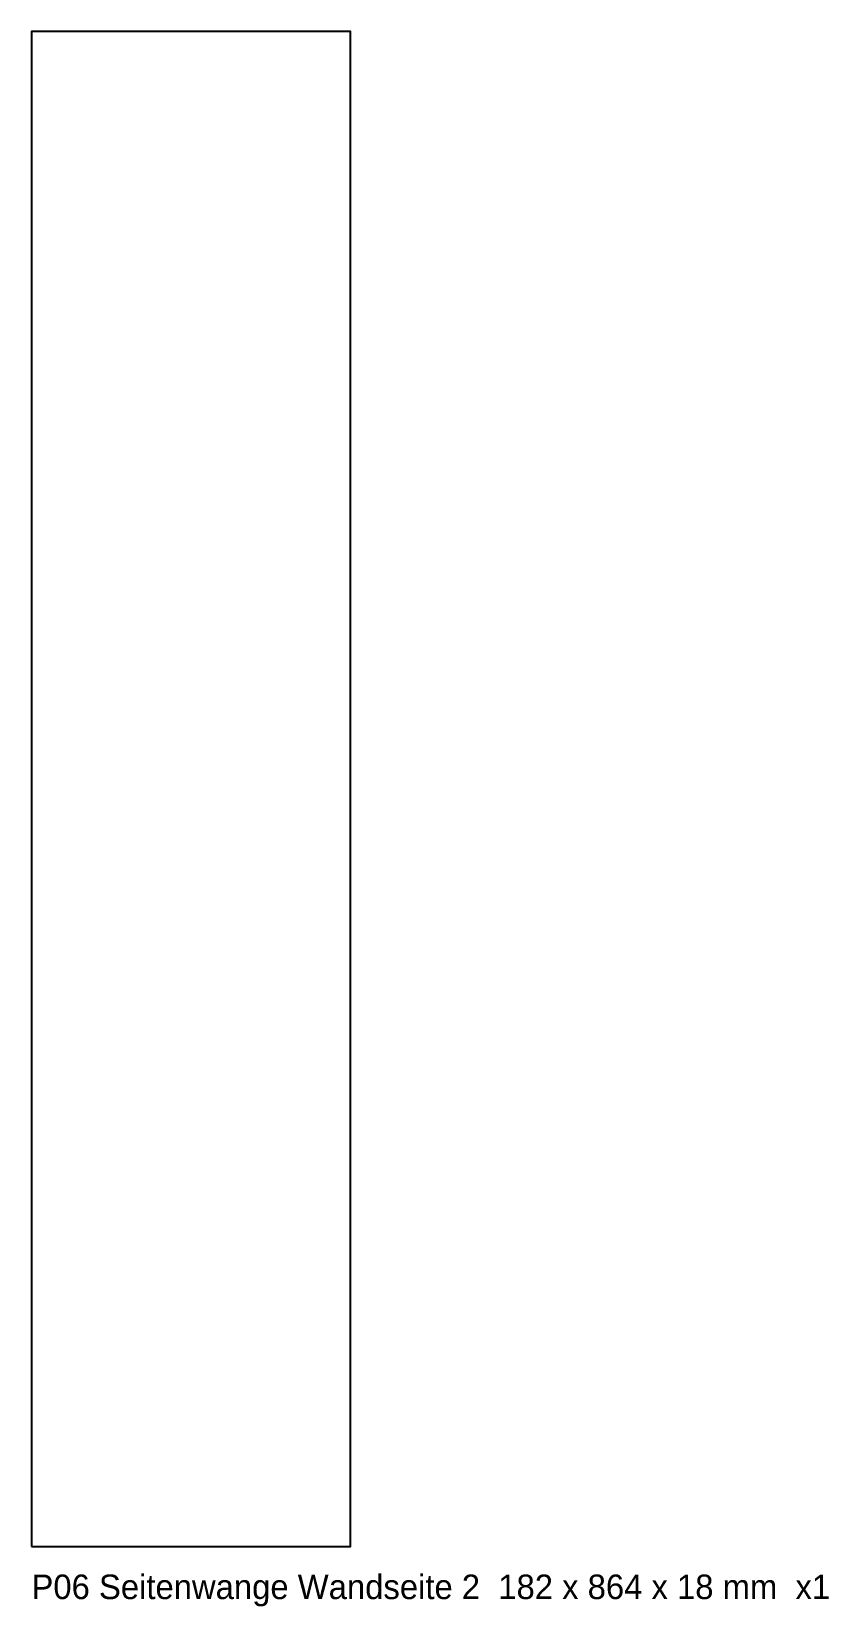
# Model space of a CAD drawing. Header units: millimetres. Extents: x 0 to 455, y -34 to 864.
import ezdxf

# ---------------------------------------------------------------- set-up
doc = ezdxf.new("R2010")
doc.units = ezdxf.units.MM
doc.layers.add('OUTLINE', color=7, linetype='Continuous')
doc.layers.add('TEXT', color=8, linetype='Continuous')

msp = doc.modelspace()

# ---------------------------------------------------------------- linework, layer by layer
at = {"layer": 'OUTLINE'}
msp.add_lwpolyline([(0, 0), (182, 0), (182, 864), (0, 864)], close=True, dxfattribs=at)

# ---------------------------------------------------------------- texts
at = {"layer": 'TEXT'}
msp.add_text('P06 Seitenwange Wandseite 2  182 x 864 x 18 mm  x1', height=14, dxfattribs=at).set_placement((0, -30))

doc.saveas('drawing.dxf')
